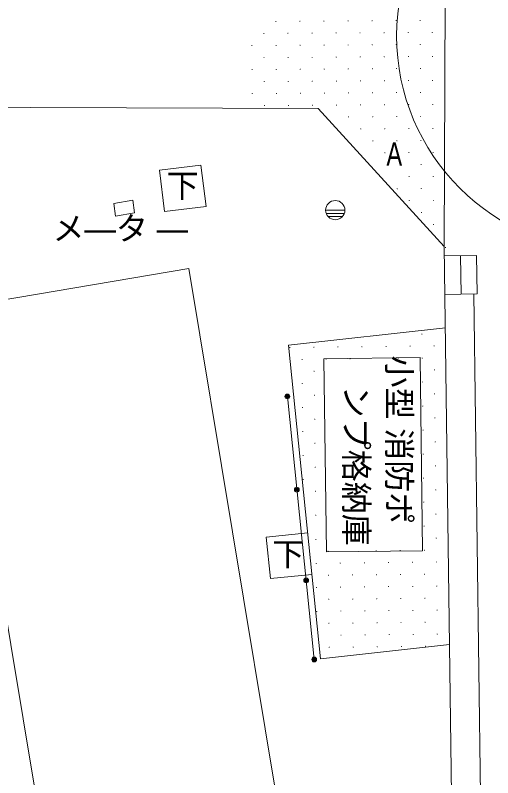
# Model space of a CAD drawing. Units: millimetres, scale not verified. Extents: x -97675 to 103927, y -47501 to 65812.
# Drawn here: x -63514 to -56069, y 25409 to 37313 of the extents above; entities that cross this region are included whole.
import ezdxf
from ezdxf.enums import TextEntityAlignment as Align

# ---------------------------------------------------------------- set-up
doc = ezdxf.new("R2010")
doc.units = ezdxf.units.MM
doc.header["$LTSCALE"] = 250
doc.layers.add('1-0_現況', color=2, linetype='Continuous', lineweight=9)
doc.layers.add('1-3_3', color=1, linetype='Continuous', lineweight=9)
doc.styles.add('ベクターフォント', font='')
doc.styles.get('ベクターフォント').set_extended_font_data('ベクターフォント')

msp = doc.modelspace()

# ---------------------------------------------------------------- linework, layer by layer
at = {"layer": '1-0_現況'}
for p, q in [((-56824.9, 33704.8), (-56810.1, 38557.5)), ((-59448.2, 37217), (-59453.2, 37217)), ((-59450.7, 37219.5), (-59450.7, 37214.5)), ((-59073.2, 37219.5), (-59078.2, 37219.5)), ((-59075.7, 37222), (-59075.7, 37217)), ((-58698.2, 37222), (-58703.2, 37222)), ((-58700.7, 37224.5), (-58700.7, 37219.5)), ((-58323.2, 37224.4), (-58328.2, 37224.4)), ((-58325.7, 37226.9), (-58325.7, 37221.9)), ((-57948.2, 37226.9), (-57953.2, 37226.9)), ((-57950.7, 37229.4), (-57950.7, 37224.4)), ((-57573.3, 37229.4), (-57578.3, 37229.4)), ((-57575.8, 37231.9), (-57575.8, 37226.9)), ((-57198.3, 37231.9), (-57203.3, 37231.9)), ((-57200.8, 37234.4), (-57200.8, 37229.4)), ((-59634.5, 37028.2), (-59639.5, 37028.2)), ((-59637, 37030.7), (-59637, 37025.7)), ((-59259.5, 37030.7), (-59264.5, 37030.7)), ((-59262, 37033.2), (-59262, 37028.2)), ((-58884.5, 37033.2), (-58889.5, 37033.2)), ((-58887, 37035.7), (-58887, 37030.7)), ((-58509.5, 37035.7), (-58514.5, 37035.7)), ((-58512, 37038.2), (-58512, 37033.2)), ((-58134.5, 37038.2), (-58139.5, 37038.2)), ((-58137, 37040.7), (-58137, 37035.7)), ((-57759.5, 37040.7), (-57764.5, 37040.7)), ((-57762, 37043.2), (-57762, 37038.2)), ((-57384.5, 37043.2), (-57389.5, 37043.2)), ((-57387, 37045.7), (-57387, 37040.7)), ((-57009.5, 37045.7), (-57014.5, 37045.7)), ((-57012, 37048.2), (-57012, 37043.2)), ((-59820.7, 36839.5), (-59825.7, 36839.5)), ((-59823.2, 36842), (-59823.2, 36837)), ((-59445.7, 36842), (-59450.7, 36842)), ((-59448.2, 36844.5), (-59448.2, 36839.5)), ((-59070.7, 36844.5), (-59075.7, 36844.5)), ((-59073.2, 36847), (-59073.2, 36842)), ((-58695.7, 36847), (-58700.7, 36847)), ((-58698.2, 36849.5), (-58698.2, 36844.5)), ((-58320.7, 36849.5), (-58325.7, 36849.5)), ((-58323.2, 36852), (-58323.2, 36847)), ((-57945.8, 36851.9), (-57950.8, 36851.9)), ((-57948.3, 36854.4), (-57948.3, 36849.4)), ((-57570.8, 36854.4), (-57575.8, 36854.4)), ((-57573.3, 36856.9), (-57573.3, 36851.9)), ((-57195.8, 36856.9), (-57200.8, 36856.9)), ((-57198.3, 36859.4), (-57198.3, 36854.4)), ((-58134.5, 36665.7), (-58134.5, 36660.7)), ((-57757, 36665.7), (-57762, 36665.7)), ((-57759.5, 36668.2), (-57759.5, 36663.2)), ((-57382, 36668.2), (-57387, 36668.2)), ((-57384.5, 36670.7), (-57384.5, 36665.7)), ((-57007, 36670.7), (-57012, 36670.7)), ((-57009.5, 36673.2), (-57009.5, 36668.2)), ((-59632, 36653.2), (-59637, 36653.2)), ((-59634.5, 36655.7), (-59634.5, 36650.7)), ((-59257, 36655.7), (-59262, 36655.7)), ((-59259.5, 36658.2), (-59259.5, 36653.2)), ((-58882, 36658.2), (-58887, 36658.2)), ((-58884.5, 36660.7), (-58884.5, 36655.7)), ((-58507, 36660.7), (-58512, 36660.7)), ((-58509.5, 36663.2), (-58509.5, 36658.2)), ((-58132, 36663.2), (-58137, 36663.2)), ((-59818.2, 36464.5), (-59823.2, 36464.5)), ((-59820.7, 36467), (-59820.7, 36462)), ((-59443.2, 36467), (-59448.2, 36467)), ((-59445.7, 36469.5), (-59445.7, 36464.5)), ((-59068.2, 36469.5), (-59073.2, 36469.5)), ((-59070.7, 36472), (-59070.7, 36467)), ((-58693.2, 36472), (-58698.2, 36472)), ((-58695.7, 36474.5), (-58695.7, 36469.5)), ((-58318.3, 36474.5), (-58323.3, 36474.5)), ((-58320.8, 36477), (-58320.8, 36472)), ((-57943.3, 36477), (-57948.3, 36477)), ((-57945.8, 36479.5), (-57945.8, 36474.5)), ((-57568.3, 36479.4), (-57573.3, 36479.4)), ((-57570.8, 36481.9), (-57570.8, 36476.9)), ((-57193.3, 36481.9), (-57198.3, 36481.9)), ((-57195.8, 36484.4), (-57195.8, 36479.4)), ((-59629.5, 36278.2), (-59634.5, 36278.2)), ((-59632, 36280.7), (-59632, 36275.7)), ((-59254.5, 36280.7), (-59259.5, 36280.7)), ((-59257, 36283.2), (-59257, 36278.2)), ((-58879.5, 36283.2), (-58884.5, 36283.2)), ((-58882, 36285.7), (-58882, 36280.7)), ((-58504.5, 36285.7), (-58509.5, 36285.7)), ((-58507, 36288.2), (-58507, 36283.2)), ((-58129.5, 36288.2), (-58134.5, 36288.2)), ((-58132, 36290.7), (-58132, 36285.7)), ((-57754.5, 36290.7), (-57759.5, 36290.7)), ((-57757, 36293.2), (-57757, 36288.2)), ((-57379.5, 36293.2), (-57384.5, 36293.2)), ((-57382, 36295.7), (-57382, 36290.7)), ((-57004.5, 36295.7), (-57009.5, 36295.7)), ((-57007, 36298.2), (-57007, 36293.2)), ((-59815.7, 36089.5), (-59820.7, 36089.5)), ((-59818.2, 36092), (-59818.2, 36087)), ((-59440.7, 36092), (-59445.7, 36092)), ((-59443.2, 36094.5), (-59443.2, 36089.5)), ((-59065.7, 36094.5), (-59070.7, 36094.5)), ((-59068.2, 36097), (-59068.2, 36092)), ((-58690.8, 36097), (-58695.8, 36097)), ((-58693.3, 36099.5), (-58693.3, 36094.5)), ((-58315.8, 36099.5), (-58320.8, 36099.5)), ((-58318.3, 36102), (-58318.3, 36097)), ((-57940.8, 36102), (-57945.8, 36102)), ((-57943.3, 36104.5), (-57943.3, 36099.5)), ((-57565.8, 36104.5), (-57570.8, 36104.5)), ((-57568.3, 36107), (-57568.3, 36102)), ((-57190.8, 36106.9), (-57195.8, 36106.9)), ((-57193.3, 36109.4), (-57193.3, 36104.4)), ((-59627, 35903.3), (-59632, 35903.3)), ((-59629.5, 35905.8), (-59629.5, 35900.8)), ((-59252, 35905.7), (-59257, 35905.7)), ((-59254.5, 35908.2), (-59254.5, 35903.2)), ((-58877, 35908.2), (-58882, 35908.2)), ((-58879.5, 35910.7), (-58879.5, 35905.7)), ((-56824.9, 33704.8), (-58791.2, 35858.2)), ((-58502, 35910.7), (-58507, 35910.7)), ((-58504.5, 35913.2), (-58504.5, 35908.2)), ((-58127, 35913.2), (-58132, 35913.2)), ((-58129.5, 35915.7), (-58129.5, 35910.7)), ((-57752, 35915.7), (-57757, 35915.7)), ((-57754.5, 35918.2), (-57754.5, 35913.2)), ((-57377, 35918.2), (-57382, 35918.2)), ((-57379.5, 35920.7), (-57379.5, 35915.7)), ((-57002, 35920.7), (-57007, 35920.7)), ((-57004.5, 35923.2), (-57004.5, 35918.2)), ((-58313.3, 35724.5), (-58318.3, 35724.5)), ((-58315.8, 35727), (-58315.8, 35722)), ((-57938.3, 35727), (-57943.3, 35727)), ((-57940.8, 35729.5), (-57940.8, 35724.5)), ((-57563.3, 35729.5), (-57568.3, 35729.5)), ((-57565.8, 35732), (-57565.8, 35727)), ((-57188.3, 35732), (-57193.3, 35732)), ((-57190.8, 35734.5), (-57190.8, 35729.5)), ((-58124.5, 35538.2), (-58129.5, 35538.2)), ((-58127, 35540.7), (-58127, 35535.7)), ((-57749.5, 35540.7), (-57754.5, 35540.7)), ((-57752, 35543.2), (-57752, 35538.2)), ((-57374.5, 35543.2), (-57379.5, 35543.2)), ((-57377, 35545.7), (-57377, 35540.7)), ((-56999.6, 35545.7), (-57004.6, 35545.7)), ((-57002.1, 35548.2), (-57002.1, 35543.2)), ((-57938.3, 35354.5), (-57938.3, 35349.5)), ((-57560.8, 35354.5), (-57565.8, 35354.5)), ((-57563.3, 35357), (-57563.3, 35352)), ((-57185.8, 35357), (-57190.8, 35357)), ((-57188.3, 35359.5), (-57188.3, 35354.5)), ((-57935.8, 35352), (-57940.8, 35352)), ((-57747, 35165.7), (-57752, 35165.7)), ((-57749.5, 35168.2), (-57749.5, 35163.2)), ((-57372.1, 35168.2), (-57377.1, 35168.2)), ((-57374.6, 35170.7), (-57374.6, 35165.7)), ((-56997.1, 35170.7), (-57002.1, 35170.7)), ((-56999.6, 35173.2), (-56999.6, 35168.2)), ((-61264.6, 34893), (-60619.5, 34972.8)), ((-61184.8, 34247.9), (-61264.6, 34893)), ((-60539.7, 34327.7), (-60619.5, 34972.8)), ((-57183.3, 34982), (-57188.3, 34982)), ((-57185.8, 34984.5), (-57185.8, 34979.5)), ((-57369.6, 34793.2), (-57374.6, 34793.2)), ((-57372.1, 34795.7), (-57372.1, 34790.7)), ((-56994.6, 34795.7), (-56999.6, 34795.7)), ((-56997.1, 34798.2), (-56997.1, 34793.2)), ((-57555.8, 34604.5), (-57560.8, 34604.5)), ((-57558.3, 34607), (-57558.3, 34602)), ((-57180.8, 34607), (-57185.8, 34607)), ((-57183.3, 34609.5), (-57183.3, 34604.5)), ((-61978.8, 34375.1), (-61682.8, 34423.8)), ((-61653.3, 34226), (-61682.8, 34423.8)), ((-57367.1, 34418.2), (-57372.1, 34418.2)), ((-57369.6, 34420.7), (-57369.6, 34415.7)), ((-56992.1, 34420.7), (-56997.1, 34420.7)), ((-56994.6, 34423.2), (-56994.6, 34418.2)), ((-61949.4, 34177.2), (-61978.8, 34375.1)), ((-61184.8, 34247.9), (-60539.7, 34327.7)), ((-61949.4, 34177.2), (-61653.3, 34226)), ((-58674.1, 34270.3), (-58374.1, 34270.3)), ((-58665.4, 34220.3), (-58382.9, 34220.3)), ((-58635.9, 34170.3), (-58412.4, 34170.3)), ((-57178.3, 34232), (-57183.3, 34232)), ((-57180.8, 34234.5), (-57180.8, 34229.5)), ((-56989.6, 34045.7), (-56994.6, 34045.7)), ((-56992.1, 34048.2), (-56992.1, 34043.2)), ((-56588.3, 15949), (-56824.9, 33704.8)), ((-56822.6, 33555), (-56322.7, 33562.5)), ((-56563.6, 32958.8), (-56572.6, 33558.7)), ((-56313.6, 32962.6), (-56322.7, 33562.5)), ((-60808.8, 33357.8), (-65017.2, 32647.8)), ((-60808.8, 33357.8), (-59107.8, 23108.9)), ((-56813.5, 32955), (-56313.6, 32962.6)), ((-56146.3, 16554.9), (-56364.9, 32961.8)), ((-64457.3, 32742.3), (-62757.9, 22503.1)), ((-59252.3, 32162), (-56807.9, 32431.1)), ((-57169.7, 32336.5), (-57174.7, 32336.5)), ((-57172.2, 32339), (-57172.2, 32334)), ((-59252.3, 32162), (-58752.8, 27265.4)), ((-58107.5, 32141.2), (-58107.5, 32136.2)), ((-57730.1, 32142.8), (-57735.1, 32142.8)), ((-57732.6, 32145.3), (-57732.6, 32140.3)), ((-57355.1, 32146.9), (-57360.1, 32146.9)), ((-57357.6, 32149.4), (-57357.6, 32144.4)), ((-56980.1, 32151), (-56985.1, 32151)), ((-56982.6, 32153.5), (-56982.6, 32148.5)), ((-59230, 32126.4), (-59235, 32126.4)), ((-59232.5, 32128.9), (-59232.5, 32123.9)), ((-58855, 32130.5), (-58860, 32130.5)), ((-58857.5, 32133), (-58857.5, 32128)), ((-58480, 32134.6), (-58485, 32134.6)), ((-58482.5, 32137.1), (-58482.5, 32132.1)), ((-58105, 32138.7), (-58110, 32138.7)), ((-59040.4, 31941), (-59045.4, 31941)), ((-59042.9, 31943.5), (-59042.9, 31938.5)), ((-57201.8, 31968.1), (-58701.6, 31948.1)), ((-58665.5, 31945.1), (-58670.5, 31945.1)), ((-58668, 31947.6), (-58668, 31942.6)), ((-58290.5, 31949.2), (-58295.5, 31949.2)), ((-58293, 31951.7), (-58293, 31946.7)), ((-57540.5, 31957.4), (-57545.5, 31957.4)), ((-57543, 31959.9), (-57543, 31954.9)), ((-57161.6, 28954), (-57201.8, 31968.1)), ((-57165.6, 31961.5), (-57170.6, 31961.5)), ((-57168.1, 31964), (-57168.1, 31959)), ((-58850.9, 31755.6), (-58855.9, 31755.6)), ((-58853.4, 31758.1), (-58853.4, 31753.1)), ((-56976, 31776.1), (-56981, 31776.1)), ((-56978.5, 31778.6), (-56978.5, 31773.6)), ((-59036.3, 31566), (-59041.3, 31566)), ((-59038.8, 31568.5), (-59038.8, 31563.5)), ((-57161.5, 31586.5), (-57166.5, 31586.5)), ((-57164, 31589), (-57164, 31584)), ((-59268.7, 31362.2), (-59273.7, 31362.2)), ((-59271.2, 31364.7), (-59271.2, 31359.7)), ((-58852.3, 27255.3), (-59271.2, 31362.2)), ((-58846.8, 31380.6), (-58851.8, 31380.6)), ((-58849.3, 31383.1), (-58849.3, 31378.1)), ((-56971.9, 31401.1), (-56976.9, 31401.1)), ((-56974.4, 31403.6), (-56974.4, 31398.6)), ((-59032.2, 31191.1), (-59037.2, 31191.1)), ((-59034.7, 31193.6), (-59034.7, 31188.6)), ((-57157.4, 31211.5), (-57162.4, 31211.5)), ((-57159.9, 31214), (-57159.9, 31209)), ((-58842.7, 31005.6), (-58847.7, 31005.6)), ((-58845.2, 31008.1), (-58845.2, 31003.1)), ((-56967.8, 31026.1), (-56972.8, 31026.1)), ((-56970.3, 31028.6), (-56970.3, 31023.6)), ((-57153.3, 30836.6), (-57158.3, 30836.6)), ((-57155.8, 30839.1), (-57155.8, 30834.1)), ((-59028.1, 30816.1), (-59033.1, 30816.1)), ((-59030.6, 30818.6), (-59030.6, 30813.6)), ((-58838.6, 30630.6), (-58843.6, 30630.6)), ((-58841.1, 30633.1), (-58841.1, 30628.1)), ((-56963.7, 30651.1), (-56968.7, 30651.1)), ((-56966.2, 30653.6), (-56966.2, 30648.6)), ((-59024, 30441.1), (-59029, 30441.1)), ((-59026.5, 30443.6), (-59026.5, 30438.6)), ((-57149.2, 30461.6), (-57154.2, 30461.6)), ((-57151.7, 30464.1), (-57151.7, 30459.1)), ((-58834.5, 30255.7), (-58839.5, 30255.7)), ((-58837, 30258.2), (-58837, 30253.2)), ((-56959.6, 30276.2), (-56964.6, 30276.2)), ((-56962.1, 30278.7), (-56962.1, 30273.7)), ((-59020, 30066.1), (-59025, 30066.1)), ((-59022.5, 30068.6), (-59022.5, 30063.6)), ((-57145.1, 30086.6), (-57150.1, 30086.6)), ((-57147.6, 30089.1), (-57147.6, 30084.1)), ((-59120.3, 29906.8), (-59125.3, 29906.8)), ((-59122.8, 29909.3), (-59122.8, 29904.3)), ((-58830.4, 29880.7), (-58835.4, 29880.7)), ((-58832.9, 29883.2), (-58832.9, 29878.2)), ((-56955.5, 29901.2), (-56960.5, 29901.2)), ((-56958, 29903.7), (-56958, 29898.7)), ((-57141, 29711.6), (-57146, 29711.6)), ((-57143.5, 29714.1), (-57143.5, 29709.1)), ((-56951.4, 29526.2), (-56956.4, 29526.2)), ((-56953.9, 29528.7), (-56953.9, 29523.7)), ((-58826.3, 29505.7), (-58831.3, 29505.7)), ((-58828.8, 29508.2), (-58828.8, 29503.2)), ((-57136.9, 29336.7), (-57141.9, 29336.7)), ((-57139.4, 29339.2), (-57139.4, 29334.2)), ((-58822.2, 29130.7), (-58827.2, 29130.7)), ((-58824.7, 29133.2), (-58824.7, 29128.2)), ((-56947.3, 29151.2), (-56952.3, 29151.2)), ((-56949.8, 29153.7), (-56949.8, 29148.7)), ((-58632.7, 28945.3), (-58637.7, 28945.3)), ((-58635.2, 28947.8), (-58635.2, 28942.8)), ((-57882.7, 28953.5), (-57887.7, 28953.5)), ((-57885.2, 28956), (-57885.2, 28951)), ((-57507.7, 28957.6), (-57512.7, 28957.6)), ((-57510.2, 28960.1), (-57510.2, 28955.1)), ((-57132.8, 28961.7), (-57137.8, 28961.7)), ((-57135.3, 28964.2), (-57135.3, 28959.2)), ((-58818.1, 28755.7), (-58823.1, 28755.7)), ((-58820.6, 28758.2), (-58820.6, 28753.2)), ((-58443.1, 28759.8), (-58448.1, 28759.8)), ((-58445.6, 28762.3), (-58445.6, 28757.3)), ((-58068.2, 28763.9), (-58073.2, 28763.9)), ((-58070.7, 28766.4), (-58070.7, 28761.4)), ((-57693.2, 28768), (-57698.2, 28768)), ((-57695.7, 28770.5), (-57695.7, 28765.5)), ((-57318.2, 28772.1), (-57323.2, 28772.1)), ((-57320.7, 28774.6), (-57320.7, 28769.6)), ((-56943.2, 28776.2), (-56948.2, 28776.2)), ((-56945.7, 28778.7), (-56945.7, 28773.7)), ((-59534, 28518.3), (-58887.4, 28584.3)), ((-58628.6, 28570.3), (-58633.6, 28570.3)), ((-58631.1, 28572.8), (-58631.1, 28567.8)), ((-58253.6, 28574.4), (-58258.6, 28574.4)), ((-58256.1, 28576.9), (-58256.1, 28571.9)), ((-57878.6, 28578.5), (-57883.6, 28578.5)), ((-57881.1, 28581), (-57881.1, 28576)), ((-57503.6, 28582.6), (-57508.6, 28582.6)), ((-57506.1, 28585.1), (-57506.1, 28580.1)), ((-57128.7, 28586.7), (-57133.7, 28586.7)), ((-57131.2, 28589.2), (-57131.2, 28584.2)), ((-58975.8, 28490.2), (-58980.8, 28490.2)), ((-58978.3, 28492.7), (-58978.3, 28487.7)), ((-58814, 28380.8), (-58819, 28380.8)), ((-58816.5, 28383.3), (-58816.5, 28378.3)), ((-58439, 28384.9), (-58444, 28384.9)), ((-58441.5, 28387.4), (-58441.5, 28382.4)), ((-58064.1, 28389), (-58069.1, 28389)), ((-58066.6, 28391.5), (-58066.6, 28386.5)), ((-57689.1, 28393.1), (-57694.1, 28393.1)), ((-57691.6, 28395.6), (-57691.6, 28390.6)), ((-57314.1, 28397.2), (-57319.1, 28397.2)), ((-57316.6, 28399.7), (-57316.6, 28394.7)), ((-56939.1, 28401.3), (-56944.1, 28401.3)), ((-56941.6, 28403.8), (-56941.6, 28398.8)), ((-57127.1, 28214.2), (-57127.1, 28209.2)), ((-58624.5, 28195.3), (-58629.5, 28195.3)), ((-58627, 28197.8), (-58627, 28192.8)), ((-58249.5, 28199.4), (-58254.5, 28199.4)), ((-58252, 28201.9), (-58252, 28196.9)), ((-57874.5, 28203.5), (-57879.5, 28203.5)), ((-57877, 28206), (-57877, 28201)), ((-57499.5, 28207.6), (-57504.5, 28207.6)), ((-57502, 28210.1), (-57502, 28205.1)), ((-57124.6, 28211.7), (-57129.6, 28211.7)), ((-58809.9, 28005.8), (-58814.9, 28005.8)), ((-58812.4, 28008.3), (-58812.4, 28003.3)), ((-58434.9, 28009.9), (-58439.9, 28009.9)), ((-58437.4, 28012.4), (-58437.4, 28007.4)), ((-58060, 28014), (-58065, 28014)), ((-58062.5, 28016.5), (-58062.5, 28011.5)), ((-57685, 28018.1), (-57690, 28018.1)), ((-57687.5, 28020.6), (-57687.5, 28015.6)), ((-57310, 28022.2), (-57315, 28022.2)), ((-57312.5, 28024.7), (-57312.5, 28019.7)), ((-56935, 28026.3), (-56940, 28026.3)), ((-56937.5, 28028.8), (-56937.5, 28023.8)), ((-58620.4, 27820.4), (-58625.4, 27820.4)), ((-58622.9, 27822.9), (-58622.9, 27817.9)), ((-58245.4, 27824.5), (-58250.4, 27824.5)), ((-58247.9, 27827), (-58247.9, 27822)), ((-57870.4, 27828.6), (-57875.4, 27828.6)), ((-57872.9, 27831.1), (-57872.9, 27826.1)), ((-57495.5, 27832.6), (-57500.5, 27832.6)), ((-57498, 27835.1), (-57498, 27830.1)), ((-57120.5, 27836.7), (-57125.5, 27836.7)), ((-57123, 27839.2), (-57123, 27834.2)), ((-58430.8, 27634.9), (-58435.8, 27634.9)), ((-58433.3, 27637.4), (-58433.3, 27632.4)), ((-58055.9, 27639), (-58060.9, 27639)), ((-58058.4, 27641.5), (-58058.4, 27636.5)), ((-57680.9, 27643.1), (-57685.9, 27643.1)), ((-57683.4, 27645.6), (-57683.4, 27640.6)), ((-57305.9, 27647.2), (-57310.9, 27647.2)), ((-57308.4, 27649.7), (-57308.4, 27644.7)), ((-56930.9, 27651.3), (-56935.9, 27651.3)), ((-56933.4, 27653.8), (-56933.4, 27648.8)), ((-56742, 27486.9), (-58752.8, 27265.4)), ((-58616.3, 27445.4), (-58621.3, 27445.4)), ((-58618.8, 27447.9), (-58618.8, 27442.9)), ((-58241.3, 27449.5), (-58246.3, 27449.5)), ((-58243.8, 27452), (-58243.8, 27447)), ((-57866.3, 27453.6), (-57871.3, 27453.6)), ((-57868.8, 27456.1), (-57868.8, 27451.1)), ((-57491.4, 27457.7), (-57496.4, 27457.7)), ((-57493.9, 27460.2), (-57493.9, 27455.2)), ((-57116.4, 27461.8), (-57121.4, 27461.8)), ((-57118.9, 27464.3), (-57118.9, 27459.3)), ((-58849.8, 27255.3), (-58854.8, 27255.3)), ((-58852.3, 27257.8), (-58852.3, 27252.8))]:
    msp.add_line(p, q, dxfattribs=at)
for points in [[(-75745.9, 33794.7), (-73728.3, 35909), (-58791.2, 35858.2)], [(-56810.9, 33684.7), (-56806.5, 33684.5), (-56802.2, 33684.5)], [(-57161.6, 28954), (-58661.5, 28934), (-58701.6, 31948.1)], [(-59534, 28518.3), (-59600, 29165), (-58953.3, 29230.9)]]:
    msp.add_lwpolyline(points, dxfattribs=at)
for centre, radius in [((-58524.1, 34270.3), 150), ((-59271.2, 31362.2), 37.5), ((-59271.2, 31362.2), 25.5), ((-59271.2, 31362.2), 13.5), ((-59122.8, 29906.8), 37.5), ((-59122.8, 29906.8), 25.5), ((-59122.8, 29906.8), 13.5), ((-58978.3, 28490.2), 37.5), ((-58978.3, 28490.2), 25.5), ((-58978.3, 28490.2), 13.5), ((-58852.3, 27255.3), 37.5), ((-58852.3, 27255.3), 25.5), ((-58852.3, 27255.3), 13.5)]:
    msp.add_circle(centre, radius, dxfattribs=at)
at = {"layer": '1-3_3'}
msp.add_circle((-54200.3, 36992.1), 3367.4, dxfattribs=at)

# ---------------------------------------------------------------- texts
at = {"layer": '1-0_現況', "color": 4, "style": 'ベクターフォント', "width": 0.75}
msp.add_text('A', height=366.6, dxfattribs=at).set_placement((-57726.8, 34853.1), align=Align.BOTTOM_LEFT)
at = {"layer": '1-0_現況', "color": 4, "style": 'ベクターフォント'}
for s, p in [('下', (-61152.2, 34360.4)), ('メ―タ ―', (-62934.8, 33692.6)), ('下', (-59507, 28607.5))]:
    msp.add_text(s, height=366.6, dxfattribs=at).set_placement(p, align=Align.BOTTOM_LEFT)
for s, p in [('小型 消防ポ', (-57820.7, 32002.2)), ('ンプ格納庫', (-58488.4, 31530.1))]:
    msp.add_text(s, height=366.6, rotation=270, dxfattribs=at).set_placement(p, align=Align.BOTTOM_LEFT)

doc.saveas('drawing.dxf')
